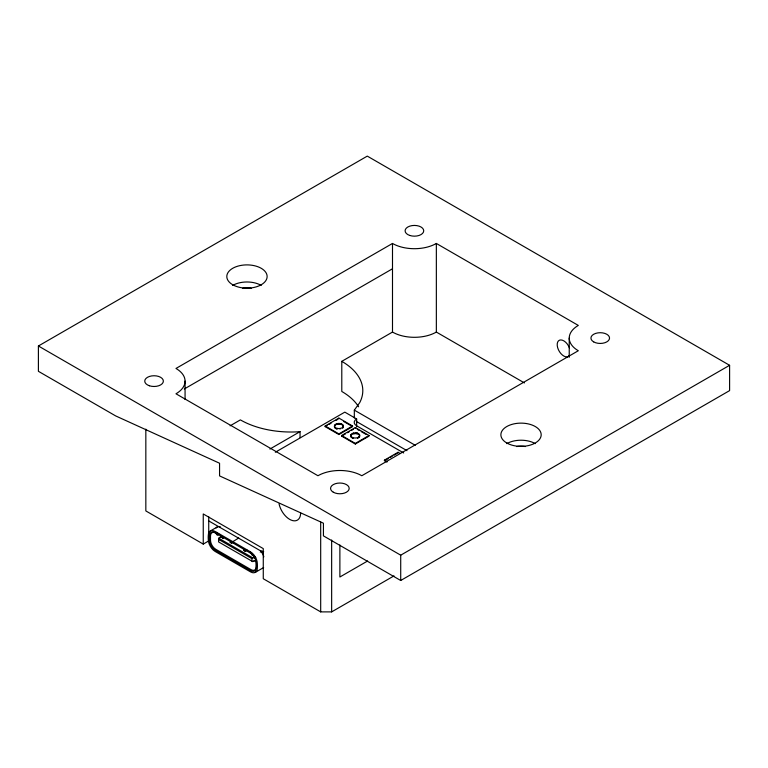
<?xml version="1.0" encoding="UTF-8"?>
<svg xmlns="http://www.w3.org/2000/svg" width="768" height="768" viewBox="0 0 768 768"><rect width="100%" height="100%" fill="white"/><g stroke="black" fill="none" stroke-linecap="round" stroke-linejoin="round"><path stroke-width="1.15" d="M335.021 427.92A4.454 2.573 0 0 1 334.579 425.962L334.627 425.242A4.454 2.573 0 0 1 339.965 423.504L340.867 423.696A4.454 2.573 0 0 1 343.21 425.376L342.979 427.651A4.454 2.573 0 0 1 342.509 428.131M351.379 437.357A4.454 2.573 0 0 1 350.938 435.408L350.976 434.688A4.454 2.573 0 0 1 356.314 432.941L357.226 433.133A4.454 2.573 0 0 1 359.568 434.822L359.338 437.088L359.549 435.408A4.454 2.573 0 0 0 356.39 433.594L353.482 433.709L353.482 433.075M340.042 429.12L340.195 428.458M255.773 560.39L252.71 561.61L218.554 541.891L218.89 538.291L221.021 536.17M342.979 427.651L343.19 425.962A4.454 2.573 0 0 0 340.042 424.147L337.123 424.272L337.123 423.638M238.704 538.013L232.829 541.661L232.829 542.928M334.579 425.962L335.021 425.347A4.454 2.573 0 0 1 338.89 424.061L339.965 423.504M350.938 435.408L351.379 434.784A4.454 2.573 0 0 1 355.238 433.498L356.314 432.941M354.326 418.003L354.326 410.131L359.712 402.634A71.702 41.395 0 0 0 341.789 361.344L392.496 332.064A31.008 17.904 0 0 0 436.349 332.064L524.429 382.925M251.942 561.168L251.942 558.634L252.71 557.808L255.773 557.51M38.4 345.994L367.286 156.115L729.6 365.299L729.6 390.614L400.714 580.493L323.434 535.872L323.434 523.21L219.562 475.901L219.562 463.238L115.69 415.93L38.4 371.309L38.4 345.994L400.714 555.178L729.6 365.299M392.496 243.456L175.978 368.458A31.008 17.904 0 0 1 175.978 393.782L317.952 475.738A31.008 17.904 0 0 1 361.805 475.738L578.314 350.736A31.008 17.904 0 0 1 578.314 325.421L436.349 243.456A31.008 17.904 0 0 1 392.496 243.456L392.496 332.064M184.272 388.992L392.496 268.771M230.112 425.818L240.384 419.885A71.702 41.395 0 0 0 298.118 431.818L300.048 431.645L300.048 437.645M269.914 449.04L300.048 431.645M275.328 452.246L344.813 412.138L356.65 418.973L356.65 426.845M325.181 426L338.89 418.09L352.589 426L352.589 426.634L338.89 434.544L325.181 426.634L325.181 426L338.89 433.91L352.589 426M325.181 426.634L327.139 425.501M329.098 424.368L331.056 423.245M335.952 420.413L337.91 419.29M341.626 435.494L355.325 427.584L369.034 435.494L369.034 436.128L355.325 444.038L341.626 436.128L341.626 435.494L355.325 443.405L369.034 435.494M341.626 436.128L345.542 433.862M347.501 432.739L349.459 431.606M351.418 430.474L353.376 429.341M210.307 530.986L217.21 527.002M216.278 534.019L216.547 533.866A1.162 0.672 -60 0 0 217.066 533.347M218.842 534.067A1.162 0.672 -60 0 1 218.189 534.816L217.93 534.97A1.536 0.883 -60 0 1 216.845 534.346L216.845 532.387M145.834 429.149L145.834 510.931L203.251 544.09L208.426 541.094M218.966 538.176L221.885 536.486M386.342 461.942L384.384 460.176L398.083 452.266L400.042 453.398M384.384 460.81L388.291 458.554M390.25 457.421L392.208 456.288M394.166 455.155L397.104 453.466M245.251 551.29L243.878 550.186L245.251 551.29L247.19 550.176M260.266 552.125L262.205 551.002M252.902 557.77L254.842 556.637M261.686 552.691L263.683 551.539M252.902 561.562L254.842 560.438M255.341 572.342L263.654 567.552M367.622 560.995L339.878 577.008L339.878 544.973M203.251 544.09L203.251 513.955L263.27 548.611L263.27 578.736L320.688 611.885L331.651 611.885L393.994 575.894M343.21 425.376L343.344 426.634A4.454 2.573 0 0 1 343.19 427.296M359.568 434.822L359.702 436.07A4.454 2.573 0 0 1 358.858 437.578M352.838 438.24L352.09 437.894A4.454 2.573 0 0 0 353.011 438.307M354.326 410.131L415.238 445.296M356.39 421.45L406.973 450.653M403.68 452.966L356.64 425.808A8.371 4.829 0 0 1 356.65 418.973M343.776 421.546L351.61 426.067M357.283 429.341L359.242 430.474M361.2 431.606L366.096 434.429M384.384 460.176L387.312 461.875M208.858 520.992L263.482 552.528M216.547 533.866L218.189 534.816M218.89 538.291L252.71 557.808M218.554 539.366L251.942 558.634M351.485 437.462L351.053 436.33M335.126 428.016L334.704 426.883M569.232 338.083L569.232 357.235M436.349 243.456L436.349 332.064M400.714 555.178L400.714 580.493M398.083 452.266L398.083 452.899M355.325 427.584L355.325 428.218M355.325 443.405L355.325 444.038M341.789 361.344L341.789 391.469A71.702 41.395 0 0 1 358.608 406.8M338.89 418.09L338.89 418.723M338.89 433.91L338.89 434.544M334.627 425.242A4.454 2.573 0 0 0 337.344 428.41L337.344 429.043L335.731 428.448A4.454 2.573 0 0 0 336.653 428.861M331.651 540.019L331.651 611.885M320.688 522.058L320.688 611.885M208.733 516.787L208.733 533.578M185.069 381.12L185.069 399.533M358.397 437.894A4.454 2.573 0 0 1 357.466 438.307M359.338 436.454A4.454 2.573 0 0 1 353.702 437.856A4.454 2.573 0 0 1 350.976 434.688M342.979 427.018A4.454 2.573 0 0 1 337.344 428.41M216.115 528.01A9.696 5.597 60 0 1 220.282 526.723M215.702 533.04A7.373 4.262 60 0 0 210.49 536.054L210.49 540.211A7.373 4.262 60 0 0 215.702 549.245L251.04 569.654A7.373 4.262 60 0 0 256.262 566.64L256.262 562.483A7.373 4.262 60 0 0 251.04 553.45L215.155 532.723A8.15 4.704 60 0 0 209.587 534.442A27.619 15.946 60 0 0 209.395 540.211A8.15 4.704 60 0 0 215.155 550.195L250.493 570.595A8.15 4.704 60 0 0 256.061 568.877A27.619 15.946 60 0 0 256.262 563.117A8.15 4.704 60 0 0 250.493 553.133M260.822 550.925A9.696 5.597 60 0 1 263.846 556.819M569.462 355.517A9.302 5.366 60 0 1 559.546 351.802A9.302 5.366 60 0 1 559.546 340.166A9.302 5.366 60 0 1 569.462 347.914M300.614 513.014A15.504 8.947 60 0 1 291.082 520.07A15.504 8.947 60 0 1 279.062 503.856M242.707 288.346A10.08 5.818 0 0 1 251.222 288.346M516.778 446.573A10.08 5.818 0 0 1 525.293 446.573M232.714 285.389A20.15 11.635 0 0 1 261.216 285.389M506.784 443.626A20.15 11.635 0 0 1 535.286 443.626M340.867 423.696L340.042 424.147L340.867 424.33L340.867 423.696M357.226 433.133L356.39 433.594L357.226 433.766L357.226 433.133M250.493 551.866L215.155 531.466A9.696 5.597 60 0 0 208.291 535.421A29.165 16.838 60 0 0 208.531 541.766A9.696 5.597 60 0 0 215.155 551.462L250.493 571.862A9.696 5.597 60 0 0 257.117 569.818A29.165 16.838 60 0 0 257.117 561.562A9.696 5.597 60 0 0 250.493 551.866M223.325 538.32L221.952 537.523L223.325 538.32M231.552 543.062L230.179 542.275L231.552 543.062M253.469 555.725L252.106 554.938L253.469 555.725M149.405 385.766A9.302 5.366 0 0 0 163.363 381.12A9.302 5.366 0 0 0 149.405 376.464A9.302 5.366 0 0 0 149.405 385.766M333.293 492.202A9.302 5.366 0 0 0 348.864 489.792A9.302 5.366 0 0 0 337.469 483.216A9.302 5.366 0 0 0 333.293 492.202M409.766 235.45A9.302 5.366 0 0 0 423.725 230.803A9.302 5.366 0 0 0 409.766 226.147A9.302 5.366 0 0 0 409.766 235.45M593.664 341.875A9.302 5.366 0 0 0 609.226 339.466A9.302 5.366 0 0 0 597.83 332.89A9.302 5.366 0 0 0 593.664 341.875M232.714 284.755A20.15 11.635 0 0 0 266.438 279.542A20.15 11.635 0 0 0 241.747 265.286A20.15 11.635 0 0 0 232.714 284.755M506.784 442.992A20.15 11.635 0 0 0 540.499 437.77A20.15 11.635 0 0 0 515.818 423.523A20.15 11.635 0 0 0 506.784 442.992"/></g></svg>
